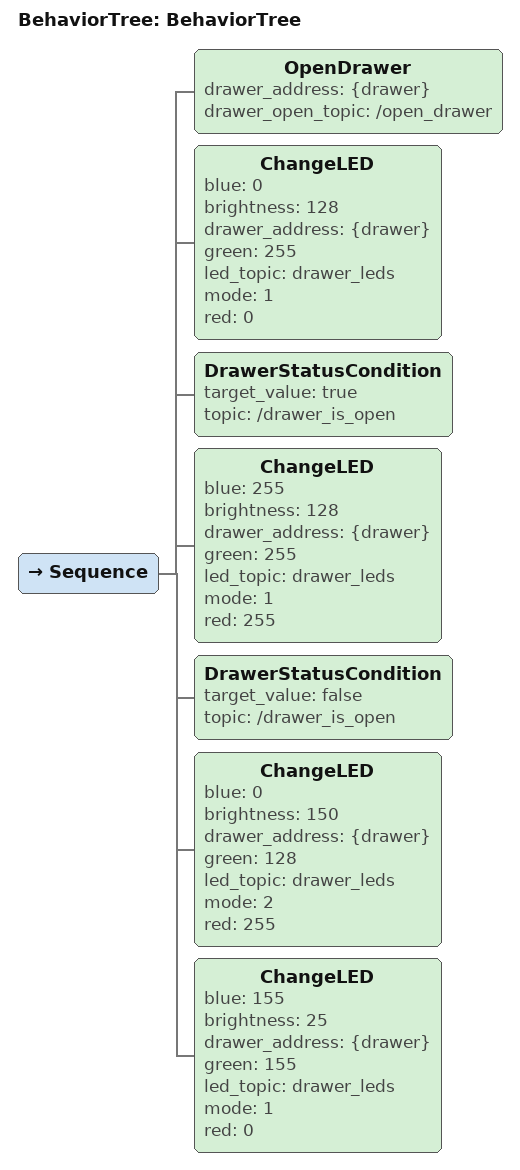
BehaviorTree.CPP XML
<?xml version="1.0" encoding="UTF-8"?>
<root BTCPP_format="4">
  <BehaviorTree ID="BehaviorTree">
    <Sequence>
      <OpenDrawer drawer_address="{drawer}"
                  drawer_open_topic="/open_drawer"/>
      <ChangeLED blue="0"
                 brightness="128"
                 drawer_address="{drawer}"
                 green="255"
                 led_topic="drawer_leds"
                 mode="1"
                 red="0"/>
      <DrawerStatusCondition target_value="true"
                             topic="/drawer_is_open"/>
      <ChangeLED blue="255"
                 brightness="128"
                 drawer_address="{drawer}"
                 green="255"
                 led_topic="drawer_leds"
                 mode="1"
                 red="255"/>
      <DrawerStatusCondition target_value="false"
                             topic="/drawer_is_open"/>
      <ChangeLED blue="0"
                 brightness="150"
                 drawer_address="{drawer}"
                 green="128"
                 led_topic="drawer_leds"
                 mode="2"
                 red="255"/>
      <ChangeLED blue="155"
                 brightness="25"
                 drawer_address="{drawer}"
                 green="155"
                 led_topic="drawer_leds"
                 mode="1"
                 red="0"/>
    </Sequence>
  </BehaviorTree>

</root>
